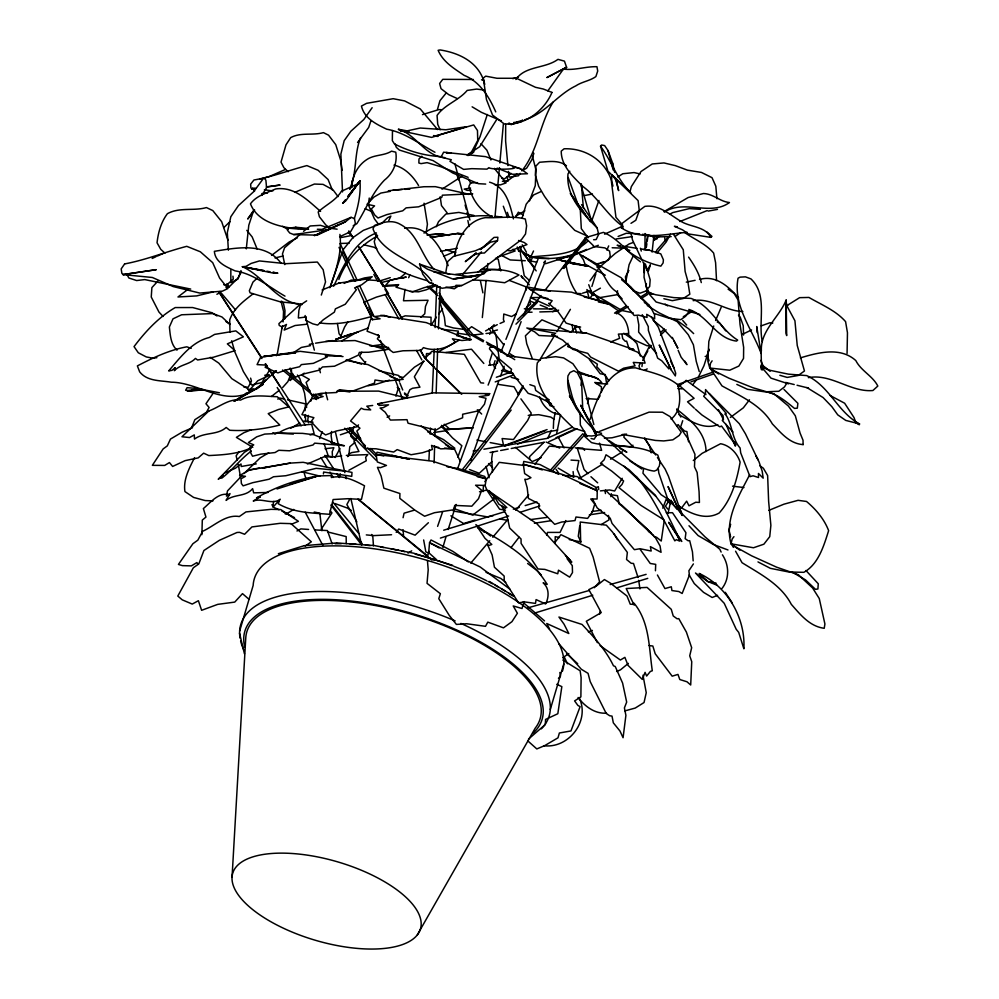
<?xml version="1.0" encoding="UTF-8"?>
<svg xmlns="http://www.w3.org/2000/svg" width="999" height="999" viewBox="0 0 999 999"><rect width="100%" height="100%" fill="white"/><g stroke="black" fill="none" stroke-linecap="round" stroke-linejoin="round"><path stroke-width="1.5" d="M230.844 270.105L230.831 282.667L237.999 279.021L240.984 270.592M505.681 124.126L505.619 141.096L507.904 165.609M555.169 543.518L555.207 536.663L559.403 537.549M644.954 248.476L645.054 233.541M786.163 300.05L785.976 333.167L786.688 335.589L786.163 300.05C779.145 317.507 760.164 330.607 761.375 351.036M591.083 438.499L594.105 439.21L596.403 435.676L594.88 430.557C580.169 416.246 565.422 397.639 567.981 375.811L570.029 372.49L573.838 370.704L577.447 372.789L581.58 381.069L582.729 409.016L589.572 422.34M644.517 265.222L644.318 272.827L643.693 262.65M847.065 353.459L847.464 332.754L845.579 321.628C835.788 310.464 821.565 304.795 808.928 297.44L799.612 297.665L788.686 304.483L786.563 306.755M434.128 462.874L434.627 445.729M434.902 436.376L435.127 428.583M436.163 392.732L437.637 349.126M644.43 265.147L644.043 277.26L647.652 291.308L652.946 294.368M284.69 318.993L284.99 310.514L283.454 303.321L281.83 301.286M493.394 500.324L493.494 497.502M434.228 349.35L432.267 392.669M435.089 327.56L436.688 287.088L440.097 286.863L438.436 328.883M553.334 428.459L553.683 420.104L555.207 412.699M283.092 321.915L283.554 311.463L281.044 301.223M657.442 457.554L665.134 469.08L668.418 476.161L682.18 515.496L678.758 510.014L668.044 486.55L677.185 506.331L677.047 509.128L671.178 501.648L667.807 499.275L658.791 472.964L658.378 469.293M428.896 460.439L429.433 449.662M430.194 434.253L430.507 428.096M232.055 877.234L245.754 638.024A152.959 63.674 16.5 0 1 416.421 615.734A152.959 63.674 16.5 0 1 535.214 728.146L417.307 934.914A97.89 40.747 16.5 0 1 258.067 913.635A97.89 40.747 16.5 0 1 304.408 854.732A97.89 40.747 16.5 0 1 417.307 934.914M342.507 191.92L340.871 154.096L344.193 140.684L350.799 131.306L363.836 119.505L372.14 107.705M305.057 410.676L305.482 403.833L287.562 399.825M611.912 174.7L611.463 181.905L615.958 217.307L622.702 225.125M612.449 166.046L612.624 163.162L608.029 150.599L604.657 145.592L601.56 144.992L600.524 146.179L607.929 171.154L638.111 200.612L639.285 210.589L635.814 220.255L630.993 223.326M788.473 383.841L770.991 378.146L761.038 366.433L761.138 365.01L767.269 369.368M646.365 283.704L646.153 286.688L647.652 291.308L647.839 288.511L649.675 286.501L650.174 279.77L645.366 263.886M483.017 491.645L483.491 485.589M653.908 235.402L652.11 252.098M494.955 217.345L499.438 167.62M499.862 162.962L503.359 124.126M323.439 473.963L323.626 472.028L351.76 476.361L351.973 472.415L303.159 462.312L290.185 463.111L249.713 469.955L239.598 475.524L245.467 476.323L241.009 478.821L241.396 483.553L243.107 485.851L252.672 482.692L269.093 479.22L273.564 476.748L285.826 475.724L316.146 468.331L345.517 471.153M369.23 198.052L368.531 205.17L374.45 218.881L378.134 223.764M716.92 198.739L715.821 186.251L712.025 177.685L701.473 172.452L687.499 170.142L675.336 165.634L663.985 162.937L652.247 163.961L641.033 171.516L631.331 186.638L629.845 192.382M482.33 317.557L486.126 280.494M487.225 269.693L487.862 263.511M664.235 520.604L661.238 541.046L656.605 537.287L654.008 536.5M291.134 373.589L291.521 369.855M392.47 130.557L392.345 140.647L394.455 143.943C408.941 151.286 425.087 155.956 441.346 156.618M331.581 431.468L331.106 435.726L332.18 443.144M348.751 455.819L349.787 446.778L354.795 442.532M425.936 358.429L426.511 353.584L430.781 353.596M308.366 415.397L307.817 419.905L308.541 422.789M641.957 366.533L642.332 363.474M643.493 469.255L642.956 473.239L661.151 494.717L673.001 502.435M580.956 385.539L581.58 381.069M646.415 246.928L646.84 243.918M647.265 240.909L647.901 236.388M492.669 451.785L491.683 458.641L492.457 472.028M351.91 187.575C352.035 175.662 358.191 164.186 368.756 158.404C376.024 154.67 384.615 155.569 391.558 151.161L395.754 152.185C397.627 162.962 393.007 173.451 384.478 180.107C372.227 192.682 366.059 209.091 356.843 223.676L353.209 225.749M426.161 232.617L427.422 224.176L424.051 203.209M617.544 290.746L617.12 293.581L622.14 298.863M645.654 248.276L647.677 235.002M651.348 316.995L658.279 327.048L673.826 367.669L675.699 373.239L675.324 375.936L671.291 370.03L659.228 345.03L669.405 366.071L668.943 368.956L661.8 360.814L657.654 358.142L648.376 330.382L648.289 326.586L642.22 314.673M579.77 525.599L578.271 536.288L580.993 542.095M201.885 534.677L202.298 520.092L205.944 517.082L203.384 508.553C210.602 502.509 218.843 491.658 229.52 494.78M246.278 248.876L248.788 225.262L253.734 210.215L247.727 219.018L254.645 210.065M445.916 271.716L447.689 261.538L453.521 256.343L475.424 250.761L483.666 247.14L490.509 242.22L497.514 240.584L497.889 237.263L494.018 237.412L480.756 249.338M282.317 326.161L277.472 353.047L276.261 355.769M610.814 496.628L611.351 493.731M457.542 335.164L458.341 331.119L441.396 329.208M625.599 282.63L629.108 264.648L633.453 255.432M556.68 433.379L560.526 414.548M273.714 501.411L272.627 506.893L279.096 509.765M305.082 417.407L305.657 414.597M687.187 232.317C665.421 234.041 640.958 240.784 621.39 227.884L622.352 223.214L644.867 206.368C659.565 204.296 670.292 215.272 682.005 221.978C691.32 227.11 705.569 226.761 710.776 237.362L711.962 236.413L706.817 231.93M310.814 401.173L312.937 394.468M599.587 614.26L600.212 611.301M403.084 517.707L404.071 513.186L414.485 510.127M454.582 256.393C457.043 239.161 466.683 220.567 485.464 217.645C498.776 218.219 512.524 215.584 525.312 219.031L526.623 225.774L525.524 233.991L521.515 239.585L477.672 272.365M668.044 513.336L670.516 502.11L705.119 536.962L719.842 549.3L721.128 552.06M487.312 114.498L480.057 136.663L472.752 152.785L468.369 154.383M587.499 403.584L588.748 398.002M339.672 476.823L340.334 473.888M761.038 366.433L769.242 370.154L788.336 374.138L806.692 375.599C829.595 386.026 837.637 412.187 859.515 423.913L859.302 424.787L855.943 422.777L853.97 417.495L844.63 403.221L830.181 395.529M624.5 434.54L623.838 437.162L633.428 447.127M522.777 605.731L522.052 608.516L513.224 605.956L517.382 613.274L511.95 621.665L503.484 627.847L487.799 622.14L485.489 626.323L466.683 623.751L456.393 624.425L449.175 615.272L438.798 598.688L440.359 593.706L427.035 583.341L428.209 569.792L427.435 560.564M591.895 286.476L595.841 273.851M437.5 109.291L439.947 100.712L446.266 92.907M708.978 349.151L707.267 355.095L709.04 360.851M405.032 289.36L403.484 300.761L428.059 300.262L425.462 306.456L424.775 313.786L420.891 317.32M442.882 547.365L445.954 536.938M448.151 529.495L456.143 504.445M239.635 631.068L253.147 585.464A160.839 66.945 16.5 0 1 420.816 558.553A160.839 66.945 16.5 0 1 562.462 671.066M522.127 217.932L526.186 204.196L533.616 194.93L540.834 191.658M550.299 709.477L563.811 663.873M481.081 269.493L490.434 269.83L482.192 272.415M395.891 396.178L398.164 388.736M730.669 524.35L728.895 530.044L730.619 536.813M493.706 365.085L495.079 360.701M713.711 326.011L708.828 341.433L707.841 361.188L709.765 368.044L718.668 373.976M492.232 353.371L489.572 361.738L490.184 364.672M648.501 270.791L650.262 265.272M321.303 295.055L325.537 281.905L323.177 269.742L317.37 262.05L286.026 263.686L259.415 260.939L251.149 263.424L246.004 266.383L242.345 266.696C264.248 276.298 276.236 302.522 301.873 304.67M682.704 420.716L680.556 427.21L684.64 431.106L686.887 431.556L688.573 441.783M592.02 220.067L598.913 200.449M354.27 218.806C358.129 206.656 360.989 193.781 359.965 180.969L345.841 200.737L342.645 203.334L345.379 199.812M427.097 557.355L429.095 551.448M437.599 526.373L442.657 511.688M370.966 120.767L368.693 127.422L357.555 142.52M376.723 234.365L374.263 241.471C378.696 265.684 407.03 274.725 427.535 280.794M354.021 426.735L350.674 436.151L354.932 440.621M457.392 469.23L479.045 409.727M546.59 535.089L547.527 532.405L560.027 532.417L565.809 520.541M360.714 137.612C353.771 153.946 357.38 172.802 349.613 189.023M523.251 604.345L524.225 601.573M470.704 460.464L498.888 380.607M342.033 252.547L330.319 286.75M662.787 508.166L666.258 499.1M281.631 328.783L282.642 325.986M319.63 438.623L322.153 431.755M500.474 376.298L504.17 366.258M507.879 356.206L521.128 321.641M590.122 419.33C597.29 397.527 608.054 367.382 635.601 367.844C650.087 372.127 665.896 375.224 677.884 384.802C680.744 396.128 681.33 411.176 671.128 419.056M708.94 350.199L703.958 365.709L698.101 377.684M529.482 200.874L535.277 185.677L535.963 169.967L532.492 156.269M329.845 287.737C335.964 270.729 342.108 252.685 339.91 234.39M488.099 385.102L498.126 359.378M500.911 352.235L504.258 343.656M505.931 339.373L538.299 258.466M523.451 315.859L545.454 260.926L543.768 262.55M290.047 376.273L287.874 381.63L282.655 387.5M191.708 427.447L194.855 419.705L208.791 410.739M339.985 338.286L344.58 327.073L347.727 322.053M335.14 457.517L339.985 448.489M408.653 277.71L409.84 274.875M715.609 320.479L721.228 307.217M655.731 252.735L656.955 249.95L667.394 237.924M606.868 250.05L608.703 245.904M457.879 457.155L461.838 445.716L452.435 437.824L445.966 430.719L433.691 432.542M436.251 226.723L438.511 221.716L445.854 214.061L458.853 212.412L473.976 215.447M388.611 220.954L390.871 216.096L387.662 217.657L381.593 223.464L363.349 230.357L352.959 237.562L343.007 249.825M406.193 397.515L409.915 389.672L412.562 388.249L419.942 387.187L414.348 376.798L423.688 361.188M547.689 438.274L551.448 430.444M347.727 456.63L349.001 454.058L351.611 452.622L358.928 451.498L353.983 441.333L358.042 435.639M350.137 188.911L352.048 185.102L351.748 181.069M553.159 102.073C539.56 123.701 538.074 150.712 521.853 170.854M536.6 262.125L530.719 261.039L532.604 257.305C550.699 260.639 569.992 257.143 586.588 249.4M333.678 286.176C343.731 265.647 353.596 242.02 376.411 232.892M338.861 279.433C346.391 259.628 359.553 245.979 377.647 235.851M622.202 478.296L614.647 491.008L609.627 489.96L600.399 490.884M364.373 364.21L365.759 361.613M642.694 360.414L647.802 350.874M649.263 348.139L650.724 345.417M349.85 499.013L346.853 504.57L356.843 521.89M628.846 270.454L625.424 276.835L626.173 282.367M647.352 270.292L650.274 264.872M640.409 363.124L639.01 365.709L639.71 368.556M557.454 336.401L539.035 335.502L534.59 331.793L526.823 327.972L555.581 333.291L553.483 334.802L551.685 334.39L562.724 340.085L572.777 349.363L587.712 353.334L590.634 357.093L618.456 371.166L623.576 368.219L635.077 365.871L633.254 362.4L645.104 363.124L643.331 357.892L648.751 347.627L650.886 345.367M515.609 217.282L518.356 212.2L523.351 215.06M670.404 234.241L666.196 242.008L657.03 252.959M749.7 474.675C738.923 495.716 724.2 519.505 731.056 543.806L739.822 550.174M583.628 435.477L591.695 436.014L601.098 434.54C618.319 447.527 631.018 467.944 654.195 471.116L656.78 470.092L659.365 465.971L659.989 462.013L657.829 455.082C637.674 443.057 613.336 448.351 591.483 442.582L583.628 435.477L584.602 433.728M207.068 411.101L209.103 407.467L205.956 403.758L213.037 393.419M241.421 271.915L237.849 278.246L229.158 286.888L226.286 287.787M361.825 352.197L359.615 356.106L365.322 362.962M533.528 250.974L530.719 257.03L522.39 251.723M489.635 334.303L491.058 331.793L488.873 328.434M497.115 118.869L479.645 146.728L467.644 154.633M600.062 395.816L597.976 399.338L586.163 398.551M518.069 394.168L523.064 385.739M194.543 457.642C189.373 468.081 183.067 479.57 184.927 491.57L193.619 497.427L205.195 500.561L212.962 500.899M523.201 387.237L510.402 408.366L462.038 470.029M540.009 359.503L554.408 335.739M556.818 331.78L570.417 309.328M722.09 588.349C729.757 578.558 729.095 564.947 722.402 554.807M786.588 383.491L784.502 386.9L778.795 391.271L764.922 391.833L747.489 389.298L736.825 384.403M270.017 369.38L261.95 382.517L251.673 384.99L243.356 371.516L234.877 352.023L231.668 340.784M431.106 325.249L436.426 317.17M712.112 360.839L710.476 363.336L709.765 368.044L729.757 370.204L738.848 366.071L743.531 358.404L743.656 347.402L740.034 324.538L738.086 300L734.09 293.381L728.109 289.148M261.9 195.442L266.558 187.65L265.884 180.207L263.886 177.797L253.746 191.621L238.436 205.607L230.819 216.733L227.322 232.58L228.371 250.2M669.23 500.362L665.434 506.168L667.757 509.103M569.792 171.216L567.981 173.926C565.958 196.403 582.517 213.262 597.152 227.959L598.651 234.353L596.191 239.548L593.618 239.735M693.406 563.923L688.885 570.741L689.397 575.174L682.142 593.481L678.87 591.545L671.927 590.546L671.303 586.775L664.959 588.573L657.417 574.999M515.909 79.495C525.124 65.634 545.204 68.806 557.966 59.353L564.447 61.139L566.57 67.245L562.699 70.105L547.839 90.884M520.167 173.314L518.481 175.774L509.053 177.185L508.479 171.403M689.66 310.477L685.626 316.258L680.856 319.643L669.155 318.306L654.445 313.561M239.086 451.648L236.126 455.831L237.225 460.114M589.959 280.869L597.852 269.693M321.316 529.02L331.943 512.899L330.207 510.826M481.468 251.86L462.962 274.151M484.815 481.655L499.25 462.35L524.288 465.472M511.051 547.614L519.043 537.225M534.952 464.223L549.388 446.128L572.177 447.827M692.782 384.715L696.328 380.032M541.033 295.529L537.287 300.462L517.494 319.792M544.78 290.609L584.79 238.736M396.203 532.367L398.738 529.045L415.109 535.164L428.384 522.727M749.475 399.8L743.356 407.817L730.369 417.445M733.953 536.675L732.18 538.973L731.056 543.806L753.471 547.764L763.885 544.193L769.742 536.65L770.878 525.337L768.631 501.398L767.632 475.536L763.361 468.231L759.902 465.821M463.961 471.403L511.163 410.052M348.114 196.279L359.965 180.969L357.192 184.103L341.358 191.321C335.826 200.662 325.599 204.907 318.182 211.988L319.405 216.758L325.874 225.025L329.483 227.697M555.044 542.27L560.938 534.69L589.61 548.289L593.119 556.992L599.6 581.843L594.268 587.724M562.612 268.331L584.852 239.847L586.188 239.972L563.948 268.456M589.922 298.177L593.681 293.506L597.29 297.952M438.748 313.811L442.557 309.091M188.287 289.061L177.972 296.978L196.691 295.904L213.361 291.858M470.779 563.086L489.747 540.759M492.744 537.225L507.717 519.605M515.709 510.202L528.683 494.917M358.479 424.887L356.843 426.81L336.563 430.944L325.562 434.927L319.318 430.519L311.089 421.74L313.898 417.644L301.935 414.622L306.93 404.732L311.9 398.589L315.347 398.726L323.139 396.541L318.556 394.942L322.477 393.768M442.257 301.024L440.259 303.296L444.418 317.37L445.367 325.674L453.409 327.959L464.897 329.508M280.145 499.15L274.013 506.056L271.778 504.845M550.074 470.604L582.867 433.716M552.085 471.316L582.829 436.738M304.146 373.139L302.173 375.324L309.378 379.408L306.106 382.442L309.128 390.771L312.15 395.204L320.941 393.344L336.463 392.507L339.91 389.747L352.01 391.296L374.475 383.141L375.012 380.02L384.016 381.306L403.184 379.358L398.326 375.374L378.683 370.666M455.669 274.363L486.413 271.116L483.866 273.876L471.303 276.848L453.971 278.771L478.608 275.075L453.184 279.146L427.372 269.118L419.555 264.123L422.802 274.25L428.896 282.317L441.97 288.261L461.763 285.539L475.362 278.733L482.904 273.364M157.817 281.194L151.885 287.6L151.249 297.028L158.966 312.063L163.062 316.446M251.298 451.024C240.634 459.041 232.218 470.179 221.766 478.159L220.155 477.934L223.089 474.775L218.244 479.32L244.393 452.347L250.737 448.389M660.501 335.202L666.071 329.82M491.021 327.972L494.13 324.712M673.289 503.758L669.417 501.96L671.053 500.249M558.441 678.321L560.476 676.211L559.852 672.502M377.672 403.858L433.179 392.857L489.672 393.656L488.848 395.229L479.195 396.69L486.014 398.314L484.465 404.208L479.42 410.639L462.637 414.248L462.637 417.769L444.73 424.812L436.063 430.094L408.017 423.201L407.03 419.667L390.384 420.067L385.139 412.162L380.07 408.029L383.191 407.667L388.549 404.82L379.133 405.419L377.672 403.858L381.743 403.359M497.514 240.584L484.44 253.022L480.257 253.084L474.088 254.782L465.297 261.651L475.774 253.247M241.92 475.661L227.51 490.884L226.423 496.103L230.007 493.581L226.074 500.399C234.103 493.743 245.729 497.19 252.622 488.623L253.659 492.844L268.057 492.47M244.018 473.526L260.14 457.904L268.656 452.847M515.971 324.151L537.499 302.21M522.627 119.967L520.516 122.115L513.636 122.477M425.824 357.467L431.893 351.373L464.323 354.32L480.731 382.817L483.691 383.092M661.163 332.08L664.323 328.921M543.793 442.47L529.557 456.668L529.757 459.453M223.926 227.522L229.957 221.653M292.882 373.951L290.721 376.049L289.535 379.57L290.185 380.532L294.717 376.248M421.84 156.194L418.968 158.978L418.868 162.999L421.054 163.636L427.097 162.625L440.984 166.783L468.094 177.36M300.187 234.365L284.578 247.727L282.467 253.896L284.79 264.61M576.823 326.386L570.704 332.205L541.945 319.83L525.399 335.801L526.723 343.743L532.18 358.254M276.398 370.641L256.606 388.736L234.166 401.173L243.319 395.616M257.218 278.122L252.959 282.105L249.338 290.746L250.062 292.819L280.344 301.86L298.763 303.733M266.521 379.62L256.606 388.736L263.261 384.253L234.166 401.173M272.04 374.563L275.337 371.516M491.87 461.7L479.27 473.289L469.43 469.518M599.612 267.208L615.372 253.334L629.058 244.006L633.241 242.457M244.418 394.68L246.628 392.807M248.826 390.934L257.742 380.769L269.293 375.412M526.211 307.792L530.644 304.058L529.67 301.311M467.757 329.895L471.603 326.685L481.818 333.092M511.113 173.451L504.632 178.821L501.685 178.009M405.656 273.202L400.062 277.822L381.581 282.492M279.308 390.259L271.453 396.453M628.359 663.386L620.466 669.854L616.62 671.503M253.334 293.631C243.968 300.974 233.803 308.142 229.708 319.892L229.995 332.118M474.088 254.782L476.311 252.959M693.294 460.527L702.097 453.359L720.604 443.731C729.819 445.354 737.387 453.384 740.122 462.15C736.9 480.007 731.768 499.35 719.155 513.024C705.282 520.804 690.684 513.386 678.471 506.156M306.668 300.849L300.412 305.032L298.901 310.377L298.351 317.982L306.293 316.97L305.632 320.279L312.774 323.826L317.632 325.075L323.226 319.817L334.39 312.125L335.389 308.866L345.279 304.245L356.356 289.735L354.62 287.862L361.675 284.79L372.24 276.735L364.485 277.934L354.445 280.981M303.546 231.318L310.214 225.961L320.467 225.337L327.197 227.447M271.716 373.888L275.162 371.141M480.432 249.513L487.412 243.906M271.578 255.382L289.273 241.958L297.427 237.762M307.555 228.409L295.679 227.248L288.699 228.222L287.412 230.145L289.747 233.017L293.706 234.565L317.232 235.152L345.467 221.778L351.099 217.345L354.458 218.544L355.357 223.576L350.674 231.643L339.623 236.763M654.083 240.409L659.465 236.239M286.214 514.01L293.731 509.428M516.795 173.963L507.055 181.281L504.208 182.043M587.624 241.333C572.315 256.019 550.312 254.733 530.719 257.03L549.1 258.554M528.471 739.135L545.329 724.487L545.554 719.455L557.829 713.723L561.838 686.625L556.78 684.29M494.468 498.601L472.727 515.109L453.558 508.454M305.157 546.116L311.338 541.795L291.021 523.638L280.157 523.314L251.948 526.923L244.605 534.265L239.56 532.342L236.988 532.479L219.418 540.297L203.908 550.511L198.801 563.898L193.356 567.757L177.797 596.053L182.255 599.85L192.245 604.07L198.389 600.711L201.623 610.302L217.72 604.37L234.74 602.097L242.482 593.631L248.876 599.188M562.787 657.717L568.806 653.546M219.443 392.769L196.491 388.411L187.1 387.674L185.639 390.247L190.447 391.196L192.445 389.822M675.724 236.001L680.669 232.617M300.674 303.908L278.896 323.664L279.233 325.437L282.018 326.948L286.463 324.438L284.166 330.082L295.08 325.512L306.681 324.225M459.215 285.514L454.32 288.811L445.879 287.113M676.548 425.749L678.196 424.637L687.811 438.449L694.942 454.283L694.492 466.845L697.14 472.515L699.075 491.795L699.425 502.472L695.754 502.235L688.998 505.806L686.65 501.148L681.568 507.992L679.258 506.081M293.681 352.56L301.336 347.452L310.527 345.642L309.29 344.405L312.874 343.693M441.995 189.198L462.112 176.136M664.547 212.025C684.178 199.038 710.439 216.508 729.445 202.522C719.842 201.611 713.149 193.731 703.421 193.519L688.149 197.54L663.923 211.663M546.078 357.729L568.019 343.306M290.634 428.296L299.775 423.039M467.195 155.32L471.041 152.822L477.734 140.434L477.472 130.532L473.713 124.937L434.415 136.189L438.111 136.376L433.529 135.564M484.078 272.615L486.413 271.116M617.707 176.998L622.789 173.751L634.09 172.565L640.109 173.951M683.316 316.695L692.12 311.463M458.941 340.359L437.724 352.16M408.054 553.134L411.688 550.836M467.982 155.594L473.963 151.848M424.076 361.188L414.41 367.207L403.321 377.46L399.288 376.735M596.391 264.023L604.994 261.9L608.441 259.765L610.227 256.106L609.615 251.174L604.957 247.914L593.281 246.378M614.547 313.149L626.223 305.906M640.509 297.053L646.99 293.019M616.445 313.836L628.121 306.593M641.096 298.539L647.577 294.518M578.883 478.833L602.634 464.085M610.551 459.165L622.427 451.785M630.344 446.878L632.979 445.229M274.812 434.253L278.134 432.292L278.958 432.679C288.661 426.523 300.424 425.137 311.663 424.325L314.111 433.541L309.99 434.94M601.211 524.6L608.978 519.88L608.453 515.434M367.869 328.147L356.281 332.53L341.633 340.959M515.609 216.271L524.837 210.839M515.946 313.961L511.613 316.533L503.783 314.023L503.421 319.568L504.22 321.603L500.049 323.451M522.952 170.33L526.648 168.157L531.855 159.74L533.853 153.421L532.679 152.585M485.576 330.906L497.277 324.675M216.895 294.305L219.618 292.769L261.501 357.492M670.104 214.023L672.752 212.587L689.335 208.616L700.424 209.328M644.492 370.367L647.202 368.906M296.978 530.993L300.874 528.896L308.604 529.458M423.988 233.067C444.23 219.98 468.631 214.136 492.544 216.084M348.888 470.267L366.283 460.764L365.646 457.292L367.832 454.607L346.328 455.419M307.392 463.986L327.984 455.082L324.013 443.519M622.489 226.236L604.532 234.153M387.1 417.182L389.66 415.909M337.962 225.15L314.398 235.627L345.467 221.778M352.585 430.631L340.322 434.815M742.032 334.528L751.585 329.957M344.131 283.404L351.124 280.12L360.539 279.857M152.16 258.466L155.944 256.706M443.568 256.281L455.594 251.311M548.676 441.795L576.885 428.833M556.031 437.737L573.076 429.97M595.766 487.837L598.364 486.675L598.701 489.585M717.781 424.625C704.332 430.219 690.509 421.116 679.008 414.647M507.255 445.229L511.063 443.519M157.355 256.081L163.037 253.559M541.133 457.654L532.255 461.588L515.496 447.39M572.439 427.16L546.778 438.449L483.903 449.213M192.545 427.709L181.98 432.255L170.454 439.085L167.32 445.866L163.137 448.926L152.347 465.347L164.698 465.422L169.443 462.562L172.627 466.446L185.152 460.639L198.177 457.892L203.646 453.171L208.803 455.569C223.489 454.807 237.999 454.083 251.311 447.739M598.326 245.267L572.827 255.682M285.414 169.455L269.355 176.498L259.802 179.246M435.327 285.914L426.024 289.872L418.519 291.833L410.427 291.408M225.037 472.877L235.402 468.231L241.034 463.948L241.246 466.496L256.256 463.873M291.296 524.325L298.426 521.316L280.707 509.54L271.066 509.328L245.954 511.925L239.31 516.545C225.824 514.085 214.136 526.098 202.635 531.293L197.864 540.134L192.894 543.731L178.434 564.423L182.392 565.634L191.333 565.884L196.915 562.562L197.902 564.385M517.607 444.168L547.052 431.955L557.742 430.107M351.099 217.345L321.853 229.42L317.332 229.258M322.103 289.997L338.786 283.117L369.98 278.571M277.747 399.101L280.17 398.102L284.603 399.138M768.818 510.377L783.953 504.183L798.076 500.324L806.505 501.461C815.896 509.29 824.25 519.118 828.633 530.656C823.85 545.666 818.518 564.198 803.858 572.315L788.848 572.002L770.366 568.331L757.979 561.913M610.564 342.008L619.642 338.311L618.369 334.128L628.746 333.504C628.221 324.987 624.562 315.247 615.609 312.55L618.269 311.975M707.13 210.614L679.857 221.528M600.411 288.149L591.932 292.932L593.706 295.467M251.436 429.695L243.806 432.754L236.388 437.362L252.784 447.34M401.498 317.295L405.157 315.834L431.044 317.245L430.994 324.912M717.582 595.342L712.175 597.477L703.546 592.357L694.255 583.553L689.123 574.9M294.955 192.283L314.385 184.053L323.027 184.365L333.017 189.847L338.087 196.628M618.106 236.438L626.261 233.279L639.56 233.791M495.204 381.918L513.723 374.812M504.645 446.103L511.888 443.344M514.785 442.245L545.229 430.656M547.077 429.57L504.832 445.379L490.147 442.582M358.291 331.943L335.614 339.448L350.587 333.953M647.477 290.472L639.972 293.194L633.441 290.934M378.796 281.256L390.247 277.647M587.949 236.975L585.227 237.712L593.219 245.492M761.288 325.836L769.767 322.802L772.826 323.014M599.238 431.518L649.063 412.137L662.499 412.212L669.992 416.546L681.218 432.217L679.258 435.402L672.876 439.822L663.761 440.934L655.394 440.434L624.038 434.715L611.975 437.799L604.395 438.174M496.341 377.272L510.764 372.177M677.497 384.54L714.023 371.79M677.834 386.426L680.756 385.402M690.983 381.83L712.899 374.175M422.465 114.61L438.811 109.615L441.608 109.703M588.336 631.818L592.395 630.444M335.614 339.448L356.281 332.53M545.429 263.761L578.558 253.034M440.384 538.099L508.666 516.008M520.541 512.162L539.847 505.919M497.465 257.243L515.147 250.986L512.999 249.288M277.01 488.961L317.744 475.974L330.219 475.586L331.144 475.886L331.406 477.534C343.044 474.7 354.433 480.469 364.51 485.776L361.463 499.375L347.939 498.701L333.117 499.537L329.483 514.31C311.788 512.849 294.168 513.011 278.246 503.733L279.633 499.862C270.829 504.62 262.213 497.839 253.247 500.998L260.377 496.828L256.556 497.864C275.249 487.137 296.541 479.595 317.744 475.974L289.935 484.178M512.762 78.646L518.456 77.173M402.272 278.259L406.243 277.01L390.047 280.157L385.552 285.464L398.676 284.64L395.991 287.188L412.5 291.945L424.026 287.7L435.439 284.802M389.51 380.119L375.774 384.378L368.082 385.714M278.359 553.708L303.584 545.866M582.504 293.207L590.759 290.659M534.827 613.036L592.782 595.242M616.558 587.936L647.764 578.359M475.037 520.042L463.611 523.513L450.861 515.809M443.693 530.194L504.42 511.838M513.311 509.153L519.23 507.367M525.162 505.581L537 501.998M528.109 260.764L530.944 259.902M800.399 357.879C818.231 352.51 840.434 346.653 855.818 360.577C861.026 370.904 872.776 375.999 877.821 386.051L872.901 390.522C850.336 392.47 831.293 373.289 808.328 377.647M508.404 123.489L511.213 124.538L519.53 122.103M514.747 359.665L493.993 346.416L489.885 347.44L489.435 348.801L498.826 360.264L504.982 369.942L513.374 373.564M516.333 122.14L521.953 120.542M524.762 119.743C544.78 114.061 557.23 94.743 575.786 85.889C582.042 81.681 589.797 80.956 595.879 76.586L597.714 71.041L596.952 66.708C585.626 66.359 574.887 70.604 563.361 69.093M527.759 607.892L589.185 590.496M610.164 584.552L646.128 574.363M624.924 710.876L635.227 708.066L644.043 702.534L646.241 692.707L642.981 675.187M552.672 311.75L558.666 310.152M556.68 310.352L552.16 311.551L539.797 311.938M492.157 326.848L492.932 331.144L497.477 329.957M275.037 257.954L282.942 256.031M479.495 491.783L486.888 490.022M248.052 389.747L253.621 388.836M389.797 317.27L384.053 315.334L374.263 316.633L380.119 318.806L373.713 319.48L370.804 318.843L367.095 331.231L379.158 335.739L377.372 338.823L386.65 347.689L393.244 352.46L402.984 350.786L421.041 350.412L423.426 347.615C434.465 351.548 445.979 348.751 455.294 341.995L452.385 338.786L461.975 340.522L471.166 339.573L456.58 335.589M585.227 237.712L603.446 232.367C618.331 238.649 627.697 252.535 640.471 261.825M487.637 516.92L493.181 515.696M477.534 182.655L470.629 182.917L468.918 186.264C472.028 199.176 479.757 210.502 491.745 216.621M249.713 469.955L259.603 467.932M686.288 282.118L695.117 280.319M699.537 279.42C716.046 274.787 728.596 286.663 738.586 297.827M340.921 237.587L351.049 235.589L348.364 232.168M584.253 195.604L592.444 194.006M371.591 316.558C354.483 320.929 337.787 325.649 319.817 322.902M595.342 432.492L597.802 432.03M490.072 452.51L497.627 451.073M500.649 450.499L508.216 449.063M511.238 448.489L544.492 442.195M440.846 251.311L457.355 248.264M708.154 211.101L717.482 209.39M600.973 262.637L604.994 261.9M290.185 463.111L262.325 468.119L269.58 466.82M485.277 394.168L489.672 393.656M559.665 258.279L571.478 256.206M315.522 343.194L332.305 340.609L336.513 341.208M473.176 451.048L477.772 450.262M328.896 229.57L293.706 234.565M597.277 298.027L618.518 294.48M226.236 287.337L229.158 286.888L226.948 283.554M534.403 523.239L551.186 520.679M589.348 514.86L604.607 512.537M549.612 309.253L555.619 308.341M430.319 237.487L457.567 233.479L463.049 233.679M616.146 238.961L632.342 236.576M432.105 237.175L457.567 233.479L463.661 234.091M290.122 368.057L292.195 373.826L294.992 377.41L303.634 373.938L318.993 370.229L322.502 366.983L334.49 366.221L358.316 355.157L359.365 352.385L368.743 352.235L389.71 349.088M671.178 236.626L658.216 236.875L642.482 234.278M371.553 345.966L382.068 344.518M530.457 519.592L547.365 517.357M591.92 511.476L601.136 510.264M254.62 188.411L251.623 188.811L250.874 187.762L250.674 184.116L253.933 179.995C272.128 176.935 289.086 170.23 306.893 165.597L318.082 170.267L328.097 179.533L332.342 190.035M266.608 186.825L280.107 185.052L266.458 187.088M488.636 365.284L495.616 364.385M445.904 352.447L471.491 349.213L483.828 363.461M190.447 391.196L202.647 389.772M325.062 448.738L333.866 447.714L332.217 451.685L332.48 456.98L341.708 455.944M256.069 188.287L251.623 188.811L254.633 188.724M471.341 335.227L483.091 333.866M486.026 333.529L494.842 332.505L496.291 337.225L497.514 348.988M467.769 193.981L442.382 195.192L441.808 197.327L418.631 206.818L406.143 207.854L402.734 210.801L386.888 214.585L378.022 217.994L374.737 215.022L371.303 208.953L374.538 205.881L367.07 204.271L373.938 197.065L380.894 193.057L390.184 191.371L388.361 190.784L423.938 186.738L435.339 186.663L467.769 193.981L472.739 193.843L468.481 194.368L461.251 193.506M264.735 375.274L269.156 374.775M265.896 356.343L263.923 356.306L295.629 352.809L267.382 356.168L300.125 351.323L343.032 356.593M156.893 357.692L152.685 358.154L146.254 356.93L138.312 352.772L134.041 346.616C145.33 331.581 158.704 317.145 175.212 307.567L192.657 307.542L211.838 312.712L216.995 315.946M431.618 559.952L436.276 559.44L428.671 552.647L429.558 542.657L431.031 539.984L452.922 551.411L468.294 561.9M622.152 434.553L626.548 434.103M372.689 405.457L366.82 406.193L370.704 409.902L363.948 409.403L361.238 408.204L350.562 420.954L359.965 428.184L356.843 431.068L361.85 442.232L366.121 448.551L376.086 448.801L393.681 452.048L397.177 449.6L411.051 454.745L422.565 452.709L432.38 449.5L431.543 445.379L440.809 448.863L454.832 448.239L443.544 439.635L427.572 431.73M427.235 235.027L439.51 233.891L447.639 234.915M261.75 193.619L267.507 193.094M285.077 513.798L287.887 513.548M427.235 234.94L439.51 233.891L448.626 235.339M338.848 283.017L340.409 282.879M392.819 190.31L402.11 189.523M304.358 545.654L336.613 542.957M397.964 285.577L382.729 286.351M202.597 389.622L187.088 390.659L203.846 389.598M528.221 415.384L538.686 414.685L550.824 417.095L554.345 419.455M473.339 427.747L446.016 429.558L441.521 425.349M404.67 228.309C427.847 224.063 440.934 247.377 448.201 265.622M472.689 427.934L446.016 429.558L449.95 429.295L444.218 424.263M607.667 383.941L595.953 383.479M391.558 534.727L373.813 535.601L366.296 534.902M470.554 188.037L464.185 189.098L467.182 190.359L471.216 190.26M263.923 356.306L268.119 356.106L260.552 357.442L257.055 364.61L266.483 365.122L265.147 367.295L277.922 372.902L285.414 370.08L299.575 366.733L301.348 364.598L313.361 363.336L327.272 356.918L325.224 355.806L341.208 356.119M404.92 189.335L409.927 189.098M693.144 300.649C710.813 297.527 725.724 311.288 742.831 311.501M705.169 356.393L708.179 356.281M528.971 312.275L532.067 312.188M325.686 341.421L355.07 340.547L385.626 349.65M340.459 243.444L349.151 243.207M530.794 297.652L543.419 297.402L547.902 298.589M666.321 512.787L672.502 512.712L685.926 532.742L685.152 538.661L688.124 540.771L689.697 540.696L692.469 551.885L693.169 560.914M606.505 713.149C594.855 714.01 584.815 706.33 578.071 697.502M472.639 280.007L488.149 280.632L504.707 282.742L518.993 275.012C509.602 270.155 498.688 269.068 488.274 269.83L490.434 269.83M366.72 279.82L380.744 280.794L388.574 293.694L376.436 297.103L363.823 302.335L370.991 315.334M502.397 181.294L508.154 180.906L506.943 176.885M336.788 391.271L378.633 391.096L407.417 398.189M473.401 79.495L442.769 79.333L439.61 83.516L441.034 88.674L448.738 94.655L457.155 98.526M273.027 272.315L277.635 273.164L273.476 273.139L242.969 266.833L264.073 270.679M524.313 308.791L530.407 308.828M533.466 308.853L551.76 308.966M525.299 260.727L510.202 259.952L502.709 256.019M339.161 445.204L314.673 443.144L313.062 444.98L289.498 450.786L278.796 450.287L275.05 452.547L260.826 454.145L252.56 456.218L250.849 453.159L250.062 447.265L253.771 444.867L248.389 442.557L256.681 436.85L264.723 434.09L273.251 433.666L272.602 432.979L302.535 433.366L313.961 434.765L339.161 445.204L344.393 445.741L333.191 443.269M556.618 259.153L572.902 263.773L575.936 263.823M575.224 447.902L582.854 448.089L584.615 450.324M451.373 153.034L443.618 152.21L441.071 157.093L451.373 159.753L449.95 161.326L463.623 169.393L471.803 168.656L486.988 169.131L488.923 167.657C490.422 169.93 522.802 169.693 512.637 166.633L520.591 168.794L527.46 173.751L512.674 174.301L497.152 168.157M308.291 228.933L288.699 228.222L308.591 229.233M612.162 247.752L627.01 248.301M483.441 269.081L500.549 269.705M324.862 456.693L332.48 456.98L328.234 455.981M455.969 285.289L461.763 285.539M337.113 229.183L330.194 228.222M369.967 345.804L388.623 347.477M277.21 433.104L293.356 434.09M543.98 745.754C568.743 748.651 590.484 720.828 579.083 697.564M314.797 529.907L327.41 530.569L332.168 543.943M485.701 184.078L478.359 183.679L452.709 172.977L433.141 160.639L399.325 150.037L396.341 147.365L394.955 143.844M494.53 184.565L500.412 184.89L506.031 182.929L494.355 168.356M581.118 293.644L576.898 293.394C570.417 284.24 566.883 273.002 565.696 261.975M571.016 460.102L578.833 460.576L577.147 469.33L581.106 478.796M550.199 291.134L526.61 286.863L530.157 289.473L571.515 292.145L608.903 304.171L618.506 310.876M434.165 447.077L438.673 447.39M337.212 542.994L374.225 545.554L413.661 553.196L452.834 565.397M484.453 90.097L476.648 89.073L467.195 90.422C458.616 100.599 444.493 104.683 437.062 115.434L437.724 124.313L440.122 129.77M562.587 475.262L577.035 476.548L595.866 487.312L597.24 490.709L597.09 499.001L590.759 499.013L594.767 504.045L592.407 511.863L587.599 518.406L575.986 516.995L575.012 520.579L561.688 522.027L554.682 524.325L538.811 508.029L539.148 503.958L528.421 498.414L527.197 487.787L524.812 479.233L526.848 479.47L530.981 477.709L524.637 473.576L523.301 464.285L523.751 461.426L540.009 464.572L558.591 474.313M577.759 332.367L586.313 333.029L633.741 349.575L629.045 348.713L637.687 352.197L643.331 357.892M530.731 328.534L586.313 333.029M677.846 388.536L682.055 388.873M243.681 386.85L248.227 387.225L251.448 381.056L250.612 378.122M223.676 284.69L226.748 284.977L233.279 279.071L232.942 276.186M651.273 346.091L646.89 345.679L632.167 338.998L623.776 333.254M613.274 445.054L630.831 446.778M621.39 227.884L623.214 228.072M643.306 249.575L649.225 250.175L660.801 253.883L663.411 259.827L663.111 262.912L660.851 266.134C648.451 263.374 635.913 257.68 626.086 249.425M457.567 233.479L463.711 234.103M433.091 285.052L437.4 285.539M580.631 327.048L574.837 326.386L576.723 333.104M401.548 397.764L404.42 398.089M732.554 486.176L743.968 487.549M444.493 448.114L454.657 449.375L460.239 461.301M495.404 216.284L501.96 217.108M433.741 271.778L471.303 276.848M303.896 421.066L312.999 422.215M648.988 645.529L652.834 646.028L655.207 653.746L672.177 676.173L677.971 674.412L679.807 679.532L686.975 681.768L690.696 684.989L691.745 661.7L689.722 655.819L691.67 647.714L686.4 632.105L678.783 618.631L677.085 618.781L673.226 615.958L671.266 609.315L647.065 587.4L626.186 588.536L634.178 605.182M264.36 189.81L272.827 190.946M506.555 355.532L540.247 360.189M338.174 390.309L350.012 392.008M457.105 333.154L468.494 334.815M400.524 130.769L404.707 131.393L420.229 128.022L445.854 129.77L466.358 126.711L431.593 137.4L400.524 130.769L398.451 129.308L409.128 131.219M620.204 245.742L617.157 245.279L629.845 250.412M623.264 246.216L637.012 248.314M641.595 249.013L649.225 250.175M498.476 384.415L514.01 386.788L518.618 394.83M447.115 466.783L457.667 468.406L484.577 476.361L486.226 478.871L485.189 485.402L475.574 485.214L481.668 490.272L478.509 498.713L471.828 506.181L454.72 505.407L453.683 509.777L434.478 512.712L424.612 516.246L414.847 510.139L399.825 498.351L399.912 493.531L383.866 488.174L381.156 476.024L377.447 467.332L380.532 467.632L386.476 465.434L377.247 461.913L376.086 454.458L377.073 452.272L409.14 459.09M572.902 263.773L587.774 266.159L561.013 260.352L587.774 266.159M380.656 315.334L426.273 322.615L469.817 339.872M439.51 233.891L448.701 235.377M505.482 510.152L499.612 509.19L487.037 490.397L484.965 485.352M710.776 237.362L688.398 233.928L682.567 229.87L674.4 226.311L677.347 226.823M453.209 510.988L487.924 516.958M499.999 519.03L507.554 520.329M444.73 157.617C424.912 156.431 416.296 134.365 398.451 129.308M273.114 272.34L277.635 273.164M762.674 369.917L761.425 369.692L760.689 367.182M242.345 266.696L263.823 270.629M266.895 271.191L269.967 271.753M767.032 391.908C777.684 394.343 786.313 401.698 794.53 408.429L797.327 408.154L797.889 403.334L783.965 389.41M476.923 440.072L485.739 441.745M507.292 250.337L510.139 250.899L526.997 244.555L524.275 242.532L518.556 240.472M190.734 289.086L144.78 279.583L136.651 280.544L128.896 278.009L126.836 274.263M345.754 360.277L367.994 364.623L398.688 379.92L390.022 376.423M383.716 455.944L376.086 454.458L432.517 461.201L486.226 478.871L477.272 476.66M569.218 539.585L580.669 541.833L580.219 522.027L606.318 525.162L612.399 531.93L627.36 552.41L626.548 559.502L631.181 563.274L633.516 563.498L638.036 577.472M716.158 583.191L707.904 581.568L695.479 573.001L724.225 603.296L736.213 629.283L738.711 632.404L743.88 648.788C745.616 617.894 727.359 586.5 699.163 573.426L707.904 581.568L716.92 585.127M405.794 458.541L408.803 459.153M314.235 512.037L319.83 513.174L321.865 530.731M394.006 165.122C404.657 167.482 413.236 176.336 418.581 185.564M331.006 442.719L339.623 444.493M301.71 471.678L320.08 476.148M633.204 312.862L621.977 310.527L591.932 292.932L588.736 284.727M327.56 531.905L346.166 536.588L346.266 543.631M598.376 301.935L608.903 304.171L603.284 301.386L590.109 298.414M462.362 337.65L471.166 339.573M481.518 79.783L484.19 80.382M586.251 375.324C592.27 376.198 598.763 377.597 602.072 383.229L594.742 382.467L601.398 386.775L601.435 392.12M594.218 431.618L601.573 433.279M523.576 253.509L527.947 254.508M663.873 298.726L672.327 300.662L683.241 298.514L689.822 294.205L687.674 280.582L685.127 271.491L683.279 249.762L673.438 234.191M651.36 294.355L646.365 290.821L656.106 301.985L699.849 314.46M363.798 244.792L374.138 247.277L376.81 248.801M391.833 455.282L402.772 457.929M785.639 382.43L794.217 384.553M797.077 385.252L808.516 388.087M581.293 373.838L594.904 377.235M630.094 348.651L633.741 349.575M584.253 296.965L588.648 298.089M859.515 423.913L845.778 420.417L837.749 414.86L831.855 406.668L823.089 397.54L806.817 387.525M290.934 228.084C275.2 225.712 256.731 220.205 250.462 203.796C256.331 195.767 266.845 192.819 275.649 188.961C294.405 186.176 307.63 200.349 320.592 211.401M428.896 282.317L433.104 283.441M553.946 406.718L550.012 405.669L548.064 401.536M445.691 249.85L455.881 252.61M645.304 234.266L651.186 235.926M511.138 377.31L518.618 379.445M779.857 375.312L787.187 377.422L798.251 375.474L804.457 370.979L797.239 345.454L794.929 320.766L787.237 306.493L786.213 302.347M523.901 253.946L530.531 255.881M559.14 414.385C549.875 413.261 542.382 405.582 539.71 396.928M542.32 469.892L523.301 464.285L561.95 474.25L597.24 490.709L579.994 483.491M347.053 359.59L361.551 364.148M584.765 431.543L573.438 428.059C555.681 411.089 533.179 389.772 537.312 362.874L541.283 358.366L555.656 356.68L563.611 357.917L572.927 363.736L580.819 375.137L593.843 424.513M646.778 291.958L655.606 294.742L673.888 297.627L691.033 298.414C711.962 306.193 719.417 328.846 737.687 340.097L736.525 341.096C715.584 338.511 708.204 315.672 688.835 309.428M501.585 370.417L510.314 373.189M506.618 355.582L510.864 356.943M495.504 258.279L498.226 259.178L500.536 270.779M529.845 384.652L534.802 386.288L535.676 390.372L549.363 400M509.34 280.407L525.824 286.775L526.386 289.835M419.555 264.123L449.625 274.363M191.196 348.351L186.825 346.828C169.293 350.012 152.947 357.779 137.375 365.909L139.66 371.853C147.352 381.556 160.364 380.332 171.304 382.205C197.315 382.392 220.692 403.783 247.178 393.656L251.036 390.821L231.818 378.658L218.793 363.124L210.215 357.342M520.591 168.794L485.601 156.643L446.241 152.497L447.602 153.396M671.216 318.331L676.835 320.342L688.686 328.833L693.656 333.604M652.996 237.3L657.192 238.823M334.952 503.546L347.265 508.016L351.273 510.427M578.171 371.603L598.226 378.921M578.321 350.487L567.694 346.553L569.23 345.954L568.681 344.867M501.386 120.854L481.356 112.313L472.127 106.818M486.026 572.34L500.886 578.483L505.706 582.342M727.996 549.974L713.498 544.53L698.101 535.564L688.985 525.749M428.646 552.971L425.836 551.898L423.651 539.959M530.107 301.086L534.403 302.772M540.122 305.032L547.29 307.854M559.702 448.076L546.191 442.058M365.135 208.741L371.84 211.513M587.337 236.051L574.737 230.357L550.349 204.52L544.517 196.341L538.648 186.301L535.314 175.137L535.889 166.121L539.572 162.238C548.551 161.688 558.841 159.703 566.445 165.747M281.681 510.901L294.505 517.644M530.382 297.577L549.275 306.069M489.585 182.18C505.819 186.763 510.014 204.445 513.411 218.881M717.17 321.94L719.779 323.214L725.711 330.844M551.111 403.459L536.713 396.116L528.159 393.319L510.839 371.653L511.525 369.243L499.163 358.866L498.251 351.723L494.955 347.34L501.86 351.561L493.993 346.416M295.679 227.248L298.152 228.521M684.665 232.517C694.342 239.398 705.868 243.781 713.623 253.059L715.609 262.737L716.533 280.669M620.104 448.588L626.86 452.222L608.891 440.509M551.573 404.183L547.777 402.122L545.929 399.725M644.33 302.547L649.362 305.731L621.091 277.685L579.582 254.221L583.441 259.74L584.977 264.073L605.319 275.212M434.952 152.248C419.218 143.893 404.632 132.318 386.675 129.183C376.261 124.138 364.31 118.456 361.438 106.081L366.596 103.334L393.181 98.701L404.583 100.899L420.254 108.941L437.599 129.57M439.123 547.939L429.558 542.657L480.219 567.007L509.877 589.135M483.678 340.584L472.877 334.565L439.173 295.692M486.388 342.083L502.597 351.099M483.179 341.783L470.005 334.215L439.51 297.877M487.137 344.056L492.407 347.09M558.104 468.094L573.476 477.16M477.722 527.672C504.095 541.608 531.293 558.291 547.14 584.403L543.119 582.854C549.4 588.099 549.125 597.265 545.591 603.97L536.088 599.587L535.476 603.421L524.5 601.898L518.581 602.847L504.22 580.581L504.158 576.048L494.443 567.22L492.12 554.895L487.537 544.705L488.936 545.466L491.833 544.48L484.977 538.324L475.874 524.6L490.621 536.063M792.332 572.152L805.519 579.895L815.496 589.348L817.906 588.973L818.268 583.766L805.943 570.516M489.448 581.53L514.023 596.316M492.782 346.603L508.716 356.318M285.002 296.141C268.856 286.95 254.033 273.801 235.152 270.904C226.398 266.845 215.21 262.487 214.36 251.336C236.8 247.702 265.484 241.945 281.194 263.399M647.215 305.544L659.165 312.887L677.222 321.653L688.274 334.727L693.406 344.78L696.266 361.438L699.263 371.591M582.542 255.831L599.825 267.32L598.064 267.632L596.99 266.721C605.332 274.45 606.992 286.663 617.544 292.307L618.593 295.966L634.153 315.484L638.511 315.135L647.065 317.42L646.728 314.335L654.67 318.931L654.57 314.685L650.586 307.242L626.922 283.654L650.586 307.242M445.467 444.63L452.01 448.726L421.191 425.961M505.269 508.166L498.851 504.145L495.279 498.189L488.748 490.447L506.855 507.554L503.434 507.455L501.773 506.093L507.005 515.796L509.677 528.059L521.041 538.973L521.116 543.381L537.949 568.968L544.892 569.405L557.754 573.788L558.478 570.167L569.642 577.147L572.502 572.539L572.302 565.659L567.02 558.603L571.815 562.1L537.05 523.888L490.759 492.432M282.667 226.311L287.737 229.483M226.011 321.616L229.882 324.051M530.157 289.473L542.907 297.752L552.172 300.687L550.212 303.309L548.676 303.346L558.041 311.725L566.108 323.102L578.958 327.023L581.193 331.581L583.616 333.241M509.752 353.621L514.81 356.893M648.651 531.393L651.261 533.091L611.875 496.178M679.308 538.985L668.681 522.277L681.743 541.483L677.26 534.49L663.723 506.905L655.644 495.966L628.958 469.617L606.031 454.782L604.17 459.79L600.536 463.336L611.788 471.153L623.613 480.994L622.002 484.465L618.955 487.612L640.933 505.394L663.736 519.73M629.52 460.639L641.845 469.006M528.034 741.096L536.825 748.938L544.88 745.516L557.991 737.824L559.378 733.004L570.966 730.943L580.107 706.643L577.922 705.469L574.6 700.911L580.881 696.915L581.106 677.634L580.132 670.766L562.837 660.064M575.062 349.363L597.365 364.16L596.828 366.808L606.468 377.06L608.753 380.919M665.109 304.096L667.607 305.856M509.178 123.014L511.213 124.538M527.597 563.461L537.787 571.128L541.371 575.212M623.151 226.611C607.342 215.534 598.251 197.615 582.554 186.251C573.014 176.473 561.126 165.921 561.238 151.124L564.11 148.789C587.25 147.914 608.279 162.7 612.949 186.114M397.24 387.312L399.662 389.185M404.52 392.944L408.154 395.766M404.433 393.931L406.868 395.816M757.18 332.58L756.718 326.523L761.151 353.446L761.388 362.712L762.799 365.547L770.104 371.291M592.494 499.038L597.165 507.879L610.227 518.244L612.05 523.414L634.39 549.687L639.984 548.726L651.198 551.023L650.386 546.64L661.051 552.297L660.077 546.003L655.381 537.612L620.816 504.557L651.261 533.091M621.578 279.695L630.844 287.337L633.316 290.884M653.221 320.317L662.337 327.66L672.402 338.549M566.52 653.521L577.722 663.736M600.149 645.679L620.379 660.027L624.887 657.354L628.021 665.346L642.307 679.432L645.079 672.352L646.628 676.061L650.349 671.453L652.297 670.766C648.863 647.602 649.737 622.29 634.04 603.196L632.929 604.37L630.244 604.17L627.01 596.028L610.464 583.191L604.42 579.57L596.815 585.639L588.861 589.61L601.236 612.587L586.326 621.266L597.352 642.657M358.716 499.562L427.51 555.894M357.929 499.138L431.068 559.365M646.59 303.434L649.362 305.731M285.09 369.942L310.227 390.884M282.542 370.005L310.077 392.932L316.571 399.55M522.839 602.21L544.542 620.891M695.341 409.128L701.885 414.935L719.779 426.81L721.528 426.061L735.489 444.692L734.527 441.82L735.776 445.167L735.301 446.153L726.011 424.313M647.777 530.332L653.521 535.439M164.947 253.134L160.752 249.338L157.043 242.782C158.204 232.517 161.089 222.04 167.395 213.686C179.495 206.968 193.544 211.251 206.431 207.567L212.799 210.577L221.678 221.691L227.947 240.197M590.946 476.71L597.689 482.842M429.083 286.501L436.925 293.644M427.46 286.338L437.55 295.529M592.419 294.693L586.9 289.585L589.135 298.451M529.507 280.569L524.238 275.712L520.404 253.921M623.938 466.133L655.644 495.966L645.529 486.426M229.87 324.438L221.978 316.995L212.912 313.574L181.618 314.772L173.002 318.831L169.38 326.973C170.267 334.965 170.654 344.38 177.01 350.162M694.255 408.154L687.537 401.773L694.105 398.314L679.058 385.264L683.091 383.291L686.163 380.344L705.956 394.593M288.137 171.716L283.866 167.657L281.019 162.113L285.989 144.818L290.709 137.612C300.886 132.068 312.625 135.714 323.426 132.63L328.571 135.177L335.751 144.655L340.709 160.402L342.07 170.404M565.409 555.544L569.929 559.84M441.258 426.473L447.939 432.842M676.71 409.153C690.621 420.204 705.656 432.08 706.068 451.523M666.857 500.199L670.729 503.933M499.175 268.656L501.198 270.617M315.259 394.33L318.581 397.577M349.6 427.947L360.676 438.786M370.641 448.551L377.285 455.057M434.041 367.07L425.174 358.366L420.529 350.399M436.251 369.243L461.75 394.243M460.876 393.581L424.762 358.042L420.067 349.962M477.297 409.74L481.668 414.048M313.536 394.18L317.957 398.576M347.764 428.246L365.434 445.816M367.632 448.014L376.473 456.805M600.524 146.179C611.525 161.089 617.12 179.483 630.806 192.795L612.599 175.412L617.145 181.693M709.24 393.419L739.335 423.726L745.429 433.778L759.09 462L762.2 471.241L763.186 478.159L758.466 473.476L758.516 477.522L753.084 475.774L750.024 476.648L740.696 452.847L740.097 448.014C731.393 438.186 732.679 424.225 725.062 413.723L725.436 414.46L726.198 413.324L705.556 389.573L705.481 393.681L703.683 396.241L722.964 415.459L723.388 418.244L722.314 420.529L732.966 431.98M488.561 463.561L492.582 467.632M344.717 428.234L376.099 460.227M605.506 490.084L609.752 494.493L617.432 495.704L619.405 504.507M587.986 473.588L584.065 469.443L577.36 448.439L601.623 450.349L599.475 443.131M627.547 333.566L636.937 343.631L640.334 356.056M481.306 529.095L484.19 532.23M480.969 143.719L486.9 150.2L490.921 159.977M431.693 280.994C415.996 258.878 383.004 256.019 373.014 228.921L374.6 225.412C382.867 222.228 392.108 219.418 400.349 224.375C418.131 233.791 421.116 255.707 434.378 269.668M529.295 284.79L521.028 275.749L522.552 278.122M235.489 309.865L219.917 291.496M493.943 366.695L495.554 368.481M598.289 299.088L600.262 301.361M558.941 643.843L581.318 669.255L588.061 673.363L590.222 681.63L606.218 713.461L609.652 715.734L612.012 716.108L613.324 722.826L619.954 730.993L623.076 737.724L625.898 715.359L624.412 707.916L626.673 702.085L622.589 683.041L615.247 666.52L613.448 665.759C605.931 650.137 594.068 637.125 582.03 624.45L558.941 617.045L564.06 624.2L568.818 633.516L546.765 623.513L549.55 628.983M682.717 320.467L686.675 325.062M656.58 353.658L638.636 332.08L638.823 324.937L637.312 316.683M332.942 502.222L358.703 533.341M492.932 331.144L503.783 344.792M438.673 298.426L470.154 337M246.815 230.344L252.173 236.938L257.218 249.201M644.517 438.449L655.731 454.995M738.486 315.197L740.346 317.507L743.244 325.749L743.568 335.04M589.36 359.453L600.212 373.751L605.294 374.563L606.518 383.129M331.643 504.695L362.325 543.843M447.202 212.937L441.471 205.582L440.184 196.716M688.598 257.118C694.055 264.835 699.113 273.289 701.286 282.592M330.919 505.057L361.738 545.042M674.637 531.056L677.26 534.49M584.952 213.973L570.329 193.469L590.496 221.678M340.871 336.064L339.061 333.678L337.412 323.501M521.703 250.649L534.54 267.707M640.371 549.662L650.237 563.473L655.706 564.36L655.444 570.754M588.061 237.75L581.306 228.646L580.182 207.58M536.201 270.891L520.729 249.937L519.692 247.04M520.916 398.851L531.243 413.087L527.597 420.567L513.474 439.535L502.11 438.549L503.571 445.467M556.056 469.305L558.528 472.839M443.256 299.875L439.073 292.819M581.555 204.658L597.152 227.959M526.423 252.21L522.227 244.78M297.415 375.037L299.812 378.671L304.558 393.144L306.618 407.555M725.274 592.307L732.23 602.946M305.407 425.237L269.043 369.155M324.937 455.332L333.429 468.419M336.825 473.651L339.373 477.584M265.684 363.973L267.37 366.558M219.206 292.532L261.925 358.554M265.272 363.736L279.508 385.751M518.419 249.338L520.654 252.834M583.066 417.282L569.442 395.904L571.578 399.525M348.988 231.268L353.159 237.837M358.991 247.053L382.642 285.314L358.791 246.903M348.776 231.119L352.947 237.7M277.198 387.525L301.111 425.861M320.891 457.592L326.661 466.845M329.957 472.127L333.266 477.422M564.06 447.914L558.379 437.387M587.287 436.513L580.357 425.062L580.094 412.824M252.585 187.937L254.57 191.209M644.867 438.099L649.537 446.016L651.211 452.822M684.927 361.213L686.95 364.66L681.093 357.155L678.159 350.312M755.868 455.956L758.141 459.827M384.965 289.298L401.973 318.519M387.212 293.406L402.073 318.993M614.173 533.978L617.457 539.647M733.403 547.377L731.231 543.543L734.34 546.266L751.648 555.831L776.61 567.17L798.326 574.7L812.599 587.974L819.255 598.513L824.912 623.988L824.225 628.296C809.615 626.41 800.424 614.635 791.308 604.345C781.043 584.565 760.251 574.038 742.057 562.712L735.564 551.211M594.88 430.557L580.644 405.182L588.523 420.429M373.838 274.4L377.647 281.194M385.277 294.78L399.013 319.23M416.558 350.474L421.903 359.99M676.798 409.403L680.856 417.07M670.579 361.139L673.826 367.669M244.468 653.87L239.498 633.104M305.219 512.2L322.777 545.279M723.526 419.767L718.393 409.602M468.593 179.183L470.741 183.267M674.038 340.859L677.821 348.151L672.29 337.425M589.959 423.201L596.403 435.676L590.933 425.012M642.881 261.763L647.639 271.004M635.789 476.286L636.375 477.46L636.326 476.61C652.597 495.741 662.824 518.906 674.837 540.859L676.335 539.647L679.545 541.096L678.134 536.8M642.207 260.439L632.554 240.122L630.794 232.68M678.945 507.28L681.63 512.749M669.405 366.071L671.291 370.03M564.185 656.83L567.494 663.798M340.184 243.719L357.055 280.007M359.652 285.602L373.938 316.308M342.894 251.473L346.79 259.852M368.868 307.305L372.764 315.684M339.023 247.39L354.608 280.894M357.205 286.476L372.59 320.092M495.741 111.876C489.235 97.065 479.882 81.581 464.185 75.387C454.108 68.506 443.119 62.1 438.124 50.312L440.159 49.95C459.965 53.047 479.745 62.75 484.765 84.366M371.715 534.477L372.852 537.1L373.451 545.791M677.185 506.331L678.758 510.014M503.309 206.206L507.554 217.645M399.875 383.079L402.734 389.985M578.209 205.132L568.206 177.51M595.017 430.806L596.078 433.466M378.122 334.628L379.22 337.537M380.332 340.447L393.581 375.337M395.242 379.707L402.422 398.601M576.648 408.541L572.402 397.24L567.869 380.257M761.151 353.446C752.11 328.958 732.916 305.931 738.049 278.209L740.109 277.135L745.441 276.86L750.923 278.883C768.131 295.03 757.854 321.178 762.312 341.658M591.408 220.742L581.168 185.789M507.292 212.337L508.841 216.671M760.988 360.277L762.799 365.547M517.257 246.978L518.718 251.373M303.783 471.715L305.769 478.184M629.02 348.501L626.61 341.134L625.237 341.321L622.714 338.661L622.015 334.727M640.371 248.214L641.283 251.061M529.083 255.894L530.719 261.039M668.606 499.275L669.417 501.96M454.907 163.799L469.917 220.042M457.217 175.387L458.404 179.832M465.122 204.995L466.308 209.428M467.095 212.387L468.281 216.833M305.12 315.534L314.373 350.137M319.193 368.194L320.404 372.714M325.637 392.27L327.647 399.8M608.029 150.599L613.136 169.855M615.484 178.746L618.631 190.597L616.296 179.932M486.076 466.383L489.098 477.784M238.324 464.398L240.534 477.422M335.339 431.618L344.855 472.664M345.554 475.699L346.266 478.746M350.836 498.501L361.051 542.582M612.624 163.162L614.622 172.303M467.869 220.504L469.118 226.536M480.407 280.806L482.917 292.869M664.722 238.074L665.234 240.672M604.982 490.709L605.456 493.568M638.698 580.294L639.947 588.898M572.152 324.55L572.989 331.456M520.679 246.378L521.203 250.961M573.101 471.565L573.726 477.285M454.857 251.711L455.144 254.757M580.519 207.155L580.894 211.488M581.356 183.828L583.416 208.292M305.207 414.86L305.769 421.865M403.084 529.67L403.521 535.626M399.313 379.233L399.425 381.743M497.402 357.217L497.49 363.074M460.864 623.413A160.839 66.945 16.5 0 1 541.308 728.858M243.918 650.099A160.839 66.945 16.5 0 1 240.634 641.071M240.035 638.124A160.839 66.945 16.5 0 1 455.119 620.879M244.73 647.152A155.007 64.523 16.5 0 1 412.237 613.561A155.007 64.523 16.5 0 1 533.254 732.991M335.127 543.731A155.007 64.523 16.5 0 1 341.221 543.706M350.062 543.968A155.007 64.523 16.5 0 1 356.144 544.318M365.434 545.117A155.007 64.523 16.5 0 1 370.13 545.641M380.694 547.065A155.007 64.523 16.5 0 1 383.653 547.527M391.133 548.826A155.007 64.523 16.5 0 1 398.676 550.299M401.698 550.948A155.007 64.523 16.5 0 1 404.707 551.61M415.209 554.145A155.007 64.523 16.5 0 1 452.335 565.784M453.771 566.321A155.007 64.523 16.5 0 1 486.788 580.831M488.061 581.48A155.007 64.523 16.5 0 1 492.357 583.728M495.179 585.252A155.007 64.523 16.5 0 1 497.964 586.813M502.06 589.173A155.007 64.523 16.5 0 1 504.745 590.784M508.666 593.206A155.007 64.523 16.5 0 1 512.462 595.654M174.987 367.807L174.363 370.691C180.182 364.298 189.66 364.71 195.442 358.416L197.602 359.99L213.424 357.242L235.015 350.674L227.335 343.868L243.394 336.825L235.826 330.894L214.61 334.403L209.278 337.5C191.746 341.745 179.982 357.867 168.669 370.929L172.015 370.329L174.987 367.807M551.972 92.42C544.205 110.852 524.587 125.911 504.208 123.901L492.557 115.06L486.476 99.6L483.241 78.084L485.701 76.149L496.953 78.272L516.508 78.272L535.464 87.3L543.281 89.011L551.972 92.42M124.625 263.923L121.179 268.893L121.866 273.289L123.089 274.588L152.36 277.497L173.164 286.551L199.775 293.057L222.377 291.159L227.972 288.499L219.63 278.134L212.687 262.65L200.337 251.773L186.751 246.328C165.809 251.785 145.941 259.94 124.625 263.923M359.94 180.881L348.176 196.366L359.965 180.969M208.828 410.964L181.968 436.763L189.56 437.55L194.305 434.902L194.48 439.073C204.071 431.88 217.258 435.452 226.186 427.46L229.733 430.269C246.853 431.293 263.361 429.158 279.832 425.037L268.207 413.636L278.584 409.465L288.761 406.905L277.185 396.715C265.035 396.378 251.561 393.931 240.547 400.099C229.308 398.164 218.943 407.392 208.828 410.964M566.57 67.245L547.04 77.497L566.57 67.245M156.094 269.693L123.089 274.588L156.094 269.693M803.134 444.605C789.622 443.706 781.031 432.917 772.352 423.913C761.475 404.982 740.321 396.041 722.002 385.901L709.789 367.732L712.624 370.092L728.983 378.209L753.084 387.799L774.125 393.981L788.348 405.994L795.329 415.796L800.037 432.967L803.021 440.247L803.134 444.605"/></g></svg>
